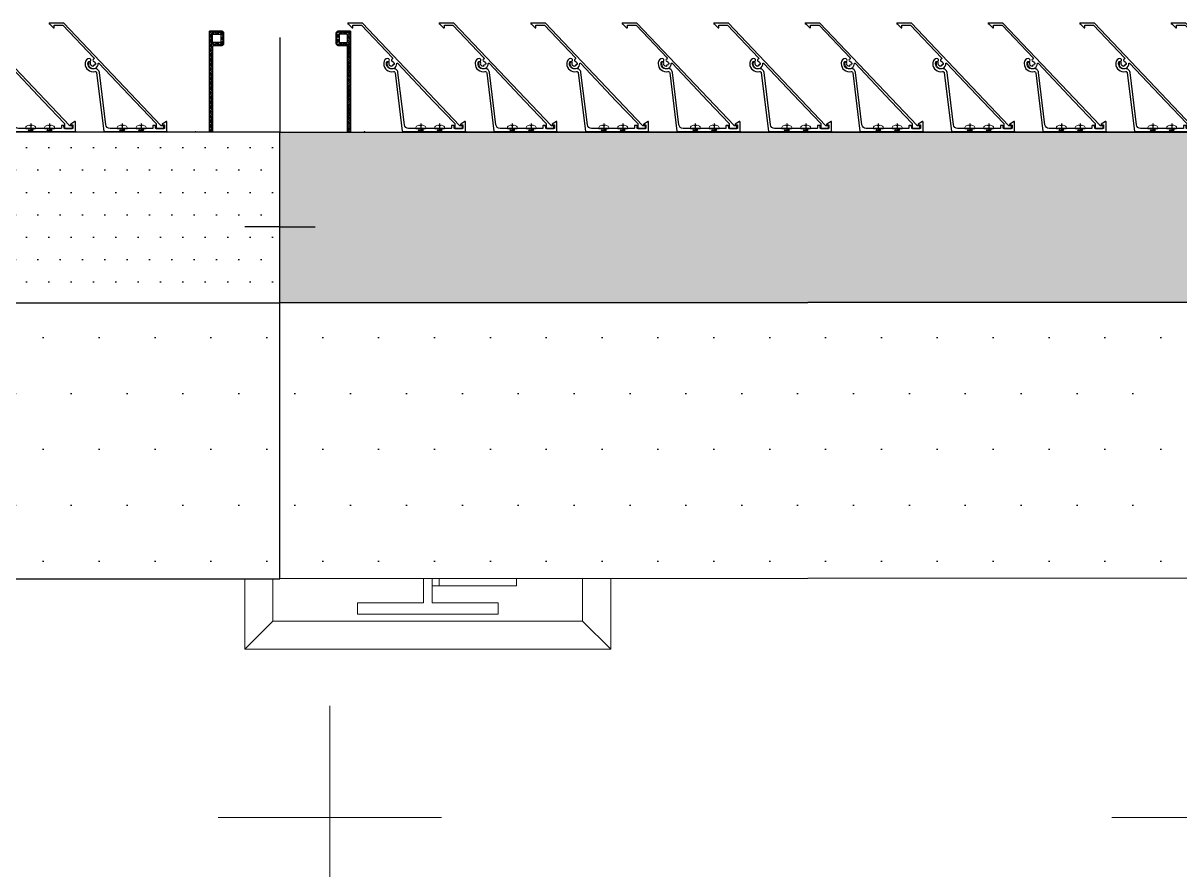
# Model space of a CAD drawing. Header units: millimetres. Extents: x 663313 to 1226001, y 1431724 to 1620898.
# Drawn here: x 764546 to 765367, y 1520169 to 1520771 of the extents above; entities that cross this region are included whole.
import ezdxf

# ---------------------------------------------------------------- set-up
doc = ezdxf.new("R2010")
doc.units = ezdxf.units.MM
doc.set_wipeout_variables(frame=1)
for name, pattern in [('CENTER', [50.8, 31.75, -6.35, 6.35, -6.35]), ('HIDDEN', [0.375, 0.25, -0.125]), ('XKITLINE00', [0]), ('XKITLINE02', [4, 2, -2])]:
    doc.linetypes.add(name, pattern=pattern)
for name, color, linetype, plot in [('000 - STRUCTURE_STEEL_ACCESORIES_DEF_SUB', 7, 'Continuous', False), ('010 - ASPG_EXTR_DEF_SUB', 7, 'Continuous', False), ('010 - ASPG_FASTERN_DEF_SUB', 7, 'Continuous', False), ('010 - ASPG_FRAMING_DEF_SUB', 7, 'Continuous', False)]:
    doc.layers.add(name, color=color, linetype=linetype, plot=plot)
for name, color, linetype in [('000 - STRUCTURE_STEEL_ACCESORIES_MAIN_COLOR_2', 7, 'Continuous'), ('000 - STRUCTURE_STEEL_ACCESORIES_SUB_COLOR_3', 7, 'Continuous'), ('000 - STRUCTURE_STEEL_ACCESORIES_WIPEOUT_', 7, 'Continuous'), ('010 - ASPG_ACCESSORIES_HATCH_', 7, 'Continuous'), ('010 - ASPG_ACCESSORIES_MAIN_COLOR_1', 7, 'Continuous'), ('010 - ASPG_ACCESSORIES_SUB_COLOR_1', 7, 'Continuous'), ('010 - ASPG_ACCESSORIES_SUB_COLOR_2', 7, 'Continuous'), ('010 - ASPG_ACCESSORIES_SYMBOL_', 7, 'Continuous'), ('010 - ASPG_ACCESSORIES_WIPEOUT_', 7, 'Continuous'), ('010 - ASPG_EXTR_MAIN_COLOR_2', 7, 'Continuous'), ('010 - ASPG_FASTERN_MAIN_COLOR_1', 7, 'Continuous'), ('010 - ASPG_FLASHING_HATCH_', 7, 'Continuous'), ('010 - ASPG_FLASHING_MAIN_COLOR_2', 7, 'Continuous'), ('010 - ASPG_FLASHING_MAIN_COLOR_4', 7, 'Continuous'), ('010 - ASPG_FLASHING_WIPEOUT_', 7, 'Continuous'), ('010 - ASPG_FRAMING_CUT_COLOR_4', 7, 'Continuous'), ('010 - ASPG_FRAMING_HATCH_', 7, 'Continuous'), ('010 - ASPG_FRAMING_MAIN_COLOR_2', 7, 'Continuous'), ('010 - ASPG_FRAMING_SUB_COLOR_2', 7, 'Continuous'), ('010 - ASPG_FRAMING_WIPEOUT_', 7, 'Continuous'), ('BOLT & SCREW', 7, 'Continuous'), ('Center Line', 7, 'CENTER'), ('DIM', 7, 'Continuous'), ('TEXT', 7, 'Continuous'), ('tube-stopper', 7, 'Continuous')]:
    doc.layers.add(name, color=color, linetype=linetype)
for name, color, linetype, lineweight in [('12-GRID', 7, 'CENTER', 13), ('9-SCREW', 7, 'Continuous', 9), ('A-FLOR-E', 7, 'Continuous', 9), ('Bolt', 7, 'Continuous', 0), ('Part', 7, 'Continuous', 0), ('SCREW', 7, 'Continuous', 5)]:
    doc.layers.add(name, color=color, linetype=linetype, lineweight=lineweight)
pattern_1 = [(270, (1257419.24324, -520041.6224), (0.65495992507, -1.1344238721), [0.7562825814, -1.5125651628]), (30, (1257419.24324, -520041.6224), (0.65495992936, 1.1344238696), [0.7562825814, -1.5125651628]), (330, (1257419.24324, -520041.6224), (1.30991985442, -2.48e-09), [-1.5125651628, 0.7562825814])]
pattern_2 = [(315, (1257419.4929, -520021.6224), (1.3369313545, 1.3369313545), []), (45, (1257419.4929, -520021.6224), (-1.3369313545, 1.3369313545), [])]
pattern_3 = [(270, (1257419.4425, -520043.9224), (0.65495992507, -1.1344238721), [0.7562825814, -1.5125651628]), (30, (1257419.4425, -520043.9224), (0.65495992936, 1.1344238696), [0.7562825814, -1.5125651628]), (330, (1257419.4425, -520043.9224), (1.30991985442, -2.48e-09), [-1.5125651628, 0.7562825814])]
pattern_4 = [(315, (1257419.1929, -520023.9224), (1.3369313545, 1.3369313545), []), (45, (1257419.1929, -520023.9224), (-1.3369313545, 1.3369313545), [])]
pattern_5 = [(0, (0, 0), (7.9375, 15.875), [0, -15.875])]
pattern_6 = [(0, (0, 0), (19.84375, 39.6875), [0, -39.6875])]
pattern_7 = [(45, (68845973.911, -106253.634), (-4.0411152545, 4.0411152545), []), (45, (68845976.6053, -106253.634), (-4.0411152545, 4.0411152545), [])]

# ---------------------------------------------------------------- blocks, each defined once
blk = doc.blocks.new('44')
at = {"layer": 'Bolt', "color": 7, "linetype": 'XKITLINE00', "lineweight": 0}
for p, q in [((31.58891, 25.08462), (31.58891, 25.0753)), ((31.58891, 25.08462), (31.58891, 25.0753)), ((31.57491, 25.07062), (31.58423, 25.07062)), ((31.57491, 25.07062), (31.58423, 25.07062)), ((31.60291, 25.07062), (31.59358, 25.07062)), ((31.60291, 25.07062), (31.59358, 25.07062)), ((31.58891, 25.05662), (31.58891, 25.06594)), ((31.58891, 25.05662), (31.58891, 25.06594)), ((31.69891, 25.03462), (31.69891, 25.0253)), ((31.68491, 25.02062), (31.69423, 25.02062)), ((31.71291, 25.02062), (31.70358, 25.02062)), ((31.69891, 25.00662), (31.69891, 25.01594)), ((31.69891, 24.97462), (31.69891, 24.9653)), ((31.68491, 24.96062), (31.69423, 24.96062)), ((31.69891, 24.94662), (31.69891, 24.95594)), ((31.71291, 24.96062), (31.70358, 24.96062)), ((31.58891, 24.92462), (31.58891, 24.9153)), ((31.58891, 24.92462), (31.58891, 24.9153)), ((31.57491, 24.91062), (31.58423, 24.91062)), ((31.57491, 24.91062), (31.58423, 24.91062)), ((31.58891, 24.89662), (31.58891, 24.90594)), ((31.58891, 24.89662), (31.58891, 24.90594)), ((31.60291, 24.91062), (31.59358, 24.91062)), ((31.60291, 24.91062), (31.59358, 24.91062))]:
    blk.add_line(p, q, dxfattribs=at)
at = {"layer": 'Bolt', "color": 7, "linetype": 'XKITLINE02', "lineweight": 0}
for p, q in [((31.58891, 25.00154), (31.58891, 24.95862)), ((31.56941, 24.98762), (31.56941, 24.98262)), ((31.58191, 24.98762), (31.58191, 24.99362)), ((31.58191, 24.99362), (31.58191, 24.98762)), ((31.59591, 24.98762), (31.59591, 24.99362)), ((31.59591, 24.99362), (31.59591, 24.98762)), ((31.60841, 24.98762), (31.60841, 24.98262))]:
    blk.add_line(p, q, dxfattribs=at)
at = {"layer": 'Part', "color": 7, "linetype": 'HIDDEN', "lineweight": 0, "ltscale": 5}
for p, q in [((31.64691, 25.26562), (31.64691, 23.61062)), ((31.75591, 25.26562), (31.75591, 23.61062))]:
    blk.add_line(p, q, dxfattribs=at)
at = {"layer": 'Part', "color": 7, "lineweight": 0}
for p, q in [((31.51391, 25.12062), (31.53391, 25.10062)), ((31.51391, 24.86062), (31.53391, 24.88062))]:
    blk.add_line(p, q, dxfattribs=at)
at = {"layer": 'Part', "color": 7, "linetype": 'HIDDEN', "lineweight": 0, "ltscale": 2}
for p, q in [((31.64391, 25.10062), (31.66391, 25.12062)), ((31.64391, 24.88062), (31.66391, 24.86062))]:
    blk.add_line(p, q, dxfattribs=at)
at = {"layer": 'Part', "color": 7, "linetype": 'XKITLINE02', "lineweight": 0}
for p, q in [((31.63891, 25.04062), (31.63891, 24.94062)), ((31.55891, 24.99362), (31.61891, 24.99362)), ((31.55891, 24.98762), (31.61891, 24.98762)), ((31.63891, 24.99362), (31.75891, 24.99362)), ((31.63891, 24.98762), (31.75891, 24.98762)), ((31.66891, 24.99362), (31.66891, 24.98762)), ((31.61891, 24.98262), (31.55891, 24.98262))]:
    blk.add_line(p, q, dxfattribs=at)
at = {"layer": 'Part', "color": 7, "lineweight": 0}
for points in [[(31.63891, 23.61062), (31.76391, 23.61062), (31.76391, 25.26562), (31.63891, 25.26562), (31.63891, 23.61062)], [(31.63891, 24.86062), (31.51391, 24.86062), (31.51391, 25.12062), (31.63891, 25.12062)], [(31.63891, 24.88062), (31.53391, 24.88062), (31.53391, 25.10062), (31.63891, 25.10062)]]:
    blk.add_lwpolyline(points, dxfattribs=at)
at = {"layer": 'Part', "color": 7, "linetype": 'HIDDEN', "lineweight": 0, "ltscale": 2}
for points in [[(31.63891, 25.12062), (31.66391, 25.12062), (31.66391, 24.86062), (31.63891, 24.86062)], [(31.63891, 25.10062), (31.64391, 25.10062), (31.64391, 24.88062), (31.63891, 24.88062)]]:
    blk.add_lwpolyline(points, dxfattribs=at)
at = {"layer": 'Part', "color": 7, "linetype": 'XKITLINE02', "lineweight": 0}
blk.add_lwpolyline([(31.63891, 25.04062), (31.63091, 25.04062), (31.63091, 24.99362), (31.54691, 24.99362), (31.54691, 25.04062), (31.53891, 25.04062), (31.53891, 24.94062), (31.54691, 24.94062), (31.54691, 24.98762), (31.63091, 24.98762), (31.63091, 24.94062), (31.63891, 24.94062)], close=True, dxfattribs=at)
for points in [[(31.63891, 24.94062), (31.75891, 24.94062), (31.75891, 25.04062), (31.63891, 25.04062)], [(31.61891, 24.98762), (31.61891, 24.92762), (31.55891, 24.92762), (31.55891, 24.98762)]]:
    blk.add_lwpolyline(points, dxfattribs=at)
blk = doc.blocks.new('W-1-PP18-ST_ENT4_REV00_20260531-225334_LOPF_PL')
at = {"layer": 'A-FLOR-E'}
h = blk.add_hatch(dxfattribs=at)
h.set_pattern_fill('CROSS', scale=50)
h.set_pattern_definition([(0, (-663607876.36, -1524781034.1), (317.5, 317.5), [158.75, -476.25]), (90, (-663607797, -1524781113.48), (-317.5, 317.5), [158.75, -476.25])])
h.paths.add_polyline_path([(19109.68, -8210), (19109.78, -13360.24), (23991.61, -13360.35), (23967.62, -1699.93), (16485.04, -1700.11), (16485.01, -3485), (17110.04, -3485.01), (17109.82, -8210)])
at = {"layer": 'TEXT'}
h = blk.add_hatch(dxfattribs=at)
h.set_pattern_fill('ANSI34', scale=21.831008, angle=389.61274)
h.set_pattern_definition([(314.9986, (31061.48, -20146.6), (294.079, 294.065), []), (314.9986, (31061.47, -20244.64), (294.079, 294.065), []), (314.9986, (31061.47, -20342.66), (294.079, 294.065), []), (314.9986, (31061.47, -20440.7), (294.079, 294.065), [])])
h.paths.add_polyline_path([(21249.95, -1450.04), (21249.94, -1590.04), (24079.24, -1590.1), (24079.25, -1450.1)], flags=17)
h.paths.add_polyline_path([(18499.62, -1589.97), (18499.62, -1449.97), (16347.69, -1449.92), (16347.69, -1589.92)])
h.paths.add_polyline_path([(18499.62, -1449.97), (18499.62, -1589.97), (21249.94, -1590.04), (21249.95, -1450.04)], flags=17)
h.paths.add_polyline_path([(24220.23, -1449.94), (24080.23, -1449.93), (24079.94, -13260.01), (19109.72, -13259.91), (19109.7, -8210.03), (17109.8, -8209.97), (17110.04, -3485.01), (16485.3, -3485), (16485.04, -1575), (16345.04, -1575), (16345, -3624.99), (16970.03, -3625.01), (16969.92, -8349.97), (18969.84, -8350.03), (18969.72, -13399.9), (24219.94, -13400.01)])
at = {"layer": 'DIM', "color": 7}
blk.add_line((24079.94, -1590.1), (16485.04, -1589.92), dxfattribs=at)
at = {"layer": 'Part', "color": 7, "linetype": 'XKITLINE00', "lineweight": 0}
blk.add_lwpolyline([(16346.85, -1449.99), (24217.62, -1450), (24217.63, -13399.97), (18969.78, -13399.94)], dxfattribs=at)
blk.add_lwpolyline([(17109.72, -8210), (17109.72, -3484.86), (16484.62, -3484.86), (16484.62, -1589.98), (24077.62, -1590), (24077.63, -13259.97), (19109.78, -13259.94), (19109.78, -8210)], close=True, dxfattribs=at)
at = {"color": 7, "xscale": 1000.000000000001, "yscale": 1000.000000000001, "zscale": 1000.000000000001, "rotation": 90}
blk.add_blockref('44', (41885.62, -33213.9), dxfattribs=at)
blk = doc.blocks.new('*U6326')
at = {"layer": '12-GRID', "color": 7, "linetype": 'CENTER'}
for p, q in [((0, -6.2), (0, 2.2)), ((-4.2, -2), (4.2, -2))]:
    blk.add_line(p, q, dxfattribs=at)
at = {"layer": 'BOLT & SCREW', "color": 7}
for p, q in [((-0.55, -1.77), (-1.77, -1.56)), ((-0.55, -2.23), (-1.77, -2.44)), ((-0.46, -1.77), (-0.88, -1.56)), ((-0.46, -2.23), (-0.88, -2.44)), ((-0.23, -1.45), (-0.44, -0.23)), ((-0.23, -1.54), (-0.44, -1.12)), ((-0.23, -2.46), (-0.44, -2.88)), ((-0.23, -2.55), (-0.44, -3.77)), ((0.23, -1.45), (0.44, -0.23)), ((0.23, -1.54), (0.44, -1.12)), ((0.44, -2.88), (0.23, -2.46)), ((0.23, -2.55), (0.44, -3.77)), ((0.46, -1.77), (0.88, -1.56)), ((0.46, -2.23), (0.88, -2.44)), ((0.55, -1.77), (1.77, -1.56)), ((0.55, -2.23), (1.77, -2.44))]:
    blk.add_line(p, q, dxfattribs=at)
for points in [[(-1.77, -1.56), (-0.88, -1.56, 0.414214), (-0.44, -1.12), (-0.44, -0.23), (0.44, -0.23), (0.44, -1.12, 0.414214), (0.88, -1.56), (1.77, -1.56), (1.77, -2.44), (0.88, -2.44, 0.414214), (0.44, -2.88), (0.44, -3.77), (-0.44, -3.77), (-0.44, -2.88, 0.414214), (-0.88, -2.44), (-1.77, -2.44)], [(0.23, -2.46, -0.414214), (0.46, -2.23), (0.55, -2.23), (0.55, -1.77), (0.46, -1.77, -0.414214), (0.23, -1.54), (0.23, -1.45), (-0.23, -1.45), (-0.23, -1.54, -0.414214), (-0.46, -1.77), (-0.55, -1.77), (-0.55, -2.23), (-0.46, -2.23, -0.414214), (-0.23, -2.46), (-0.23, -2.55), (0.23, -2.55)]]:
    blk.add_lwpolyline(points, format="xyb", close=True, dxfattribs=at)
blk.add_circle((0, -2), 3.5, dxfattribs=at)
blk = doc.blocks.new('000_ASPG_TYP_FILES_20260218-010703_FRAME_EXTR_')
at = {"layer": '010 - ASPG_FRAMING_HATCH_'}
h = blk.add_hatch(dxfattribs=at)
h.set_pattern_fill('ANSI32', scale=0.1, angle=180)
edge = h.paths.add_edge_path()
edge.add_line((2, 16), (2, 2))
edge.add_line((2, 2), (39.7, 2))
edge.add_arc((39.7, 1.7), 0.3, 0, 90, ccw=False)
edge.add_line((40, 1.7), (40, 0.3))
edge.add_arc((39.7, 0.3), 0.3, -90, 0, ccw=False)
edge.add_line((39.7, 0), (0.3, 0))
edge.add_arc((0.3, 0.3), 0.3, 180, 270, ccw=False)
edge.add_line((0, 0.3), (0, 17.7))
edge.add_arc((0.3, 17.7), 0.3, 90, 180, ccw=False)
edge.add_line((0.3, 18), (22.56, 18))
edge.add_arc((22.56, 18.5), 0.5, 270, 380.20955)
edge.add_arc((26.17, 19.83), 3.35, 182.06379, 200.20955, ccw=False)
edge.add_arc((23.58, 19.74), 0.76, 2.06379, 182.06379, ccw=False)
edge.add_arc((26.17, 19.83), 1.83, 182.06379, 447.93621)
edge.add_arc((26.26, 22.42), 0.76, 87.93621, 267.93621, ccw=False)
edge.add_arc((26.17, 19.83), 3.35, 69.79045, 87.93621, ccw=False)
edge.add_arc((27.5, 23.44), 0.5, 249.79045, 360)
edge.add_line((28, 23.44), (28, 26.68))
edge.add_line((28, 26.68), (28.5, 27.18))
edge.add_line((28.5, 27.18), (28, 27.68))
edge.add_line((28, 27.68), (28, 38.62))
edge.add_line((28, 38.62), (28.5, 39.12))
edge.add_line((28.5, 39.12), (28, 39.62))
edge.add_line((28, 39.62), (28, 42.86))
edge.add_arc((27.5, 42.86), 0.5, 0, 110.20955)
edge.add_arc((26.17, 46.47), 3.35, 272.06379, 290.20955, ccw=False)
edge.add_arc((26.26, 43.88), 0.76, 92.06379, 272.06379, ccw=False)
edge.add_arc((26.17, 46.47), 1.83, 272.06379, 537.93621)
edge.add_arc((23.58, 46.56), 0.76, 177.93621, 357.93621, ccw=False)
edge.add_arc((26.17, 46.47), 3.35, 159.79045, 177.93621, ccw=False)
edge.add_arc((22.56, 47.8), 0.5, 339.79045, 450)
edge.add_line((22.56, 48.3), (0.3, 48.3))
edge.add_arc((0.3, 48.6), 0.3, 180, 270, ccw=False)
edge.add_line((0, 48.6), (0, 60))
edge.add_arc((0.3, 60), 0.3, 90, 180, ccw=False)
edge.add_line((0.3, 60.3), (5, 60.3))
edge.add_line((5, 60.3), (5, 65))
edge.add_arc((5.3, 65), 0.3, 90, 180, ccw=False)
edge.add_line((5.3, 65.3), (30, 65.3))
edge.add_line((30, 65.3), (30, 63.6))
edge.add_arc((29.7, 63.6), 0.3, -90, 0, ccw=False)
edge.add_line((29.7, 63.3), (7.3, 63.3))
edge.add_arc((7.3, 63), 0.3, 90, 180)
edge.add_line((7, 63), (7, 58.3))
edge.add_line((7, 58.3), (2.3, 58.3))
edge.add_arc((2.3, 58), 0.3, 90, 180)
edge.add_line((2, 58), (2, 50.6))
edge.add_arc((2.3, 50.6), 0.3, 180, 270)
edge.add_line((2.3, 50.3), (29.7, 50.3))
edge.add_arc((29.7, 50), 0.3, 0, 90, ccw=False)
edge.add_line((30, 50), (30, 26.68))
edge.add_line((30, 26.68), (30, 16.3))
edge.add_arc((29.7, 16.3), 0.3, -90, 0, ccw=False)
edge.add_line((29.7, 16), (2, 16))
at = {"layer": '010 - ASPG_FRAMING_CUT_COLOR_4', "color": 7}
blk.add_lwpolyline([(2, 16), (2, 2), (39.7, 2, -0.414214), (40, 1.7), (40, 0.3, -0.414214), (39.7, 0), (0.3, 0, -0.414214), (0, 0.3), (0, 17.7, -0.414214), (0.3, 18), (22.56, 18, 0.52173), (23.03, 18.67, -0.079342), (22.82, 19.71, -1), (24.34, 19.76, 2.296346), (26.24, 21.66, -1), (26.29, 23.18, -0.079342), (27.33, 22.97, 0.52173), (28, 23.44), (28, 26.68), (28.5, 27.18), (28, 27.68), (28, 38.62), (28.5, 39.12), (28, 39.62), (28, 42.86, 0.52173), (27.33, 43.33, -0.079342), (26.29, 43.12, -1), (26.24, 44.64, 2.296346), (24.34, 46.54, -1), (22.82, 46.59, -0.079342), (23.03, 47.63, 0.52173), (22.56, 48.3), (0.3, 48.3, -0.414214), (0, 48.6), (0, 60, -0.414214), (0.3, 60.3), (5, 60.3), (5, 65, -0.414214), (5.3, 65.3), (30, 65.3), (30, 63.6, -0.414214), (29.7, 63.3), (7.3, 63.3, 0.414214), (7, 63), (7, 58.3), (2.3, 58.3, 0.414214), (2, 58), (2, 50.6, 0.414214), (2.3, 50.3), (29.7, 50.3, -0.414214), (30, 50), (30, 26.68), (30, 16.3, -0.414214), (29.7, 16)], format="xyb", close=True, dxfattribs=at)
at = {"color": 7}
for p in [(26.17, 48.47), (26.17, 21.83)]:
    blk.add_blockref('*U6326', p, dxfattribs=at)
blk = doc.blocks.new('*U6174')
at = {"layer": '010 - ASPG_FRAMING_HATCH_', "transparency": 33554585}
h = blk.add_hatch(dxfattribs=at)
h.set_pattern_fill('ANSI32', scale=0.25)
edge = h.paths.add_edge_path()
edge.add_line((2, -50), (2, -75))
edge.add_line((2, -75), (0, -75))
edge.add_line((0, -75), (0, -49))
edge.add_arc((1, -49), 1, 90, 180, ccw=False)
edge.add_line((1, -48), (63, -48))
edge.add_arc((63, -47), 1, 270, 360)
edge.add_line((64, -47), (64, 47))
edge.add_arc((63, 47), 1, 0, 90)
edge.add_line((63, 48), (1, 48))
edge.add_arc((1, 49), 1, 180, 270, ccw=False)
edge.add_line((0, 49), (0, 75))
edge.add_line((0, 75), (2, 75))
edge.add_line((2, 75), (2, 50))
edge.add_line((2, 50), (141, 50))
edge.add_line((141, 50), (141, 41))
edge.add_arc((140, 41), 1, 270, 360, ccw=False)
edge.add_line((140, 40), (132, 40))
edge.add_arc((132, 41), 1, 180, 270, ccw=False)
edge.add_line((131, 41), (131, 47))
edge.add_arc((130, 47), 1, 0, 90)
edge.add_line((130, 48), (67, 48))
edge.add_arc((67, 47), 1, 90, 180)
edge.add_line((66, 47), (66, -47))
edge.add_arc((67, -47), 1, 180, 270)
edge.add_line((67, -48), (130, -48))
edge.add_arc((130, -47), 1, 270, 360)
edge.add_line((131, -47), (131, -41))
edge.add_arc((132, -41), 1, 90, 180, ccw=False)
edge.add_line((132, -40), (140, -40))
edge.add_arc((140, -41), 1, 0, 90, ccw=False)
edge.add_line((141, -41), (141, -50))
edge.add_line((141, -50), (2, -50))
h.paths.add_polyline_path([(139, 48), (139, 42), (133, 42), (133, 48)], flags=16)
h.paths.add_polyline_path([(139, -48), (139, -42), (133, -42), (133, -48)], flags=16)
at = {"layer": '010 - ASPG_FRAMING_HATCH_'}
h = blk.add_hatch(dxfattribs=at)
h.set_pattern_fill('ANSI37', scale=0.595498, angle=-90)
h.set_pattern_definition(pattern_4)
edge = h.paths.add_edge_path()
edge.add_ellipse((11.53, 55), major_axis=(0, -5), ratio=0.644482, start_angle=180, end_angle=360, ccw=False)
edge.add_line((11.53, 60), (2, 60))
edge.add_arc((-7.9, 55), 11.09, -26.79627, 26.79627, ccw=False)
edge.add_line((2, 50), (11.53, 50))
h = blk.add_hatch(dxfattribs=at)
h.set_pattern_fill('HONEY', scale=0.238199, angle=-90)
h.set_pattern_definition(pattern_3)
edge = h.paths.add_edge_path()
edge.add_ellipse((11.78, 55), major_axis=(0, -5), ratio=0.644482, start_angle=0, end_angle=360, ccw=False)
h = blk.add_hatch(dxfattribs=at)
h.set_pattern_fill('HONEY', scale=0.238199, angle=-90)
h.set_pattern_definition(pattern_1)
edge = h.paths.add_edge_path()
edge.add_ellipse((57.52, 55), major_axis=(0, -5), ratio=0.644482, start_angle=0, end_angle=360)
h = blk.add_hatch(dxfattribs=at)
h.set_pattern_fill('ANSI37', scale=0.595498, angle=-90)
h.set_pattern_definition(pattern_2)
edge = h.paths.add_edge_path()
edge.add_ellipse((57.77, 55), major_axis=(0, -5), ratio=0.644482, start_angle=0, end_angle=180)
edge.add_line((57.77, 60), (62, 60))
edge.add_arc((62, 60.3), 0.3, -90, 0)
edge.add_line((62.3, 60.3), (62.3, 61))
edge.add_line((62.3, 61), (61.8, 61.5))
edge.add_line((61.8, 61.5), (62.3, 62))
edge.add_line((62.3, 62), (61.8, 62.5))
edge.add_line((61.8, 62.5), (62.3, 63))
edge.add_line((62.3, 63), (61.8, 63.5))
edge.add_line((61.8, 63.5), (62.3, 64))
edge.add_line((62.3, 64), (62.3, 65))
edge.add_line((62.3, 65), (63.3, 65))
edge.add_line((63.3, 65), (63.8, 65.5))
edge.add_line((63.8, 65.5), (64.3, 65))
edge.add_line((64.3, 65), (64.8, 65.5))
edge.add_line((64.8, 65.5), (65.3, 65))
edge.add_line((65.3, 65), (65.8, 65.5))
edge.add_line((65.8, 65.5), (66.3, 65))
edge.add_line((66.3, 65), (67, 65))
edge.add_arc((67, 65.3), 0.3, -90, 0)
edge.add_line((67.3, 65.3), (67.3, 60))
edge.add_arc((77.2, 55), 11.09, 153.20373, 206.79627)
edge.add_line((67.3, 50), (57.77, 50))
h = blk.add_hatch(dxfattribs=at)
h.set_pattern_fill('ANSI37', scale=0.595498, angle=-90)
h.set_pattern_definition(pattern_4)
edge = h.paths.add_edge_path()
edge.add_ellipse((11.53, -55), major_axis=(0, 5), ratio=0.644482, start_angle=0, end_angle=180)
edge.add_line((11.53, -60), (2, -60))
edge.add_arc((-7.9, -55), 11.09, 333.20373, 386.79627)
edge.add_line((2, -50), (11.53, -50))
h = blk.add_hatch(dxfattribs=at)
h.set_pattern_fill('HONEY', scale=0.238199, angle=-90)
h.set_pattern_definition(pattern_3)
edge = h.paths.add_edge_path()
edge.add_ellipse((11.78, -55), major_axis=(0, 5), ratio=0.644482, start_angle=0, end_angle=360)
h = blk.add_hatch(dxfattribs=at)
h.set_pattern_fill('HONEY', scale=0.238199, angle=-90)
h.set_pattern_definition(pattern_1)
edge = h.paths.add_edge_path()
edge.add_ellipse((57.52, -55), major_axis=(0, 5), ratio=0.644482, start_angle=0, end_angle=360, ccw=False)
h = blk.add_hatch(dxfattribs=at)
h.set_pattern_fill('ANSI37', scale=0.595498, angle=-90)
h.set_pattern_definition(pattern_2)
edge = h.paths.add_edge_path()
edge.add_ellipse((57.77, -55), major_axis=(0, 5), ratio=0.644482, start_angle=180, end_angle=360, ccw=False)
edge.add_line((57.77, -60), (62, -60))
edge.add_arc((62, -60.3), 0.3, 360, 450, ccw=False)
edge.add_line((62.3, -60.3), (62.3, -61))
edge.add_line((62.3, -61), (61.8, -61.5))
edge.add_line((61.8, -61.5), (62.3, -62))
edge.add_line((62.3, -62), (61.8, -62.5))
edge.add_line((61.8, -62.5), (62.3, -63))
edge.add_line((62.3, -63), (61.8, -63.5))
edge.add_line((61.8, -63.5), (62.3, -64))
edge.add_line((62.3, -64), (62.3, -65))
edge.add_line((62.3, -65), (63.3, -65))
edge.add_line((63.3, -65), (63.8, -65.5))
edge.add_line((63.8, -65.5), (64.3, -65))
edge.add_line((64.3, -65), (64.8, -65.5))
edge.add_line((64.8, -65.5), (65.3, -65))
edge.add_line((65.3, -65), (65.8, -65.5))
edge.add_line((65.8, -65.5), (66.3, -65))
edge.add_line((66.3, -65), (67, -65))
edge.add_arc((67, -65.3), 0.3, 360, 450, ccw=False)
edge.add_line((67.3, -65.3), (67.3, -60))
edge.add_arc((77.2, -55), 11.09, 153.20373, 206.79627, ccw=False)
edge.add_line((67.3, -50), (57.77, -50))
at = {"layer": '010 - ASPG_FASTERN_DEF_SUB', "color": 7}
blk.add_point((0, 0), dxfattribs=at)
at = {"layer": '010 - ASPG_FRAMING_CUT_COLOR_4', "color": 7}
blk.add_lwpolyline([(2, -50), (2, -75), (0, -75), (0, -49, -0.414214), (1, -48), (63, -48, 0.414214), (64, -47), (64, 47, 0.414214), (63, 48), (1, 48, -0.414214), (0, 49), (0, 75), (2, 75), (2, 50), (141, 50), (141, 41, -0.414214), (140, 40), (132, 40, -0.414214), (131, 41), (131, 47, 0.414214), (130, 48), (67, 48, 0.414214), (66, 47), (66, -47, 0.414214), (67, -48), (130, -48, 0.414214), (131, -47), (131, -41, -0.414214), (132, -40), (140, -40, -0.414214), (141, -41), (141, -50)], format="xyb", close=True, dxfattribs=at)
for points in [[(139, 48), (139, 42), (133, 42), (133, 48)], [(139, -48), (139, -42), (133, -42), (133, -48)]]:
    blk.add_lwpolyline(points, close=True, dxfattribs=at)
at = {"layer": '010 - ASPG_FRAMING_DEF_SUB', "color": 7, "transparency": 33554508}
blk.add_line((136.5, 0), (-4.5, 0), dxfattribs=at)
at = {"layer": '010 - ASPG_FRAMING_DEF_SUB', "color": 7, "transparency": 33554457}
for points in [[(2, 50), (15, 50), (15, 60), (2, 60)], [(54.3, 50), (67.3, 50), (67.3, 65.5), (54.3, 65.5)], [(2, -50), (15, -50), (15, -60), (2, -60)], [(54.3, -50), (67.3, -50), (67.3, -65.5), (54.3, -65.5)]]:
    blk.add_lwpolyline(points, close=True, dxfattribs=at)
at = {"layer": '010 - ASPG_FRAMING_SUB_COLOR_2', "color": 7}
for points in [[(11.78, 50), (2, 50, 0.238199), (2, 60), (11.78, 60)], [(57.52, 50), (67.3, 50, -0.238199), (67.3, 60), (67.3, 65.3, -0.414214), (67, 65), (66.3, 65), (65.8, 65.5), (65.3, 65), (64.8, 65.5), (64.3, 65), (63.8, 65.5), (63.3, 65), (62.3, 65), (62.3, 64), (61.8, 63.5), (62.3, 63), (61.8, 62.5), (62.3, 62), (61.8, 61.5), (62.3, 61), (62.3, 60.3, -0.414214), (62, 60), (57.52, 60)], [(11.78, -50), (2, -50, -0.238199), (2, -60), (11.78, -60)], [(57.52, -50), (67.3, -50, 0.238199), (67.3, -60), (67.3, -65.3, 0.414214), (67, -65), (66.3, -65), (65.8, -65.5), (65.3, -65), (64.8, -65.5), (64.3, -65), (63.8, -65.5), (63.3, -65), (62.3, -65), (62.3, -64), (61.8, -63.5), (62.3, -63), (61.8, -62.5), (62.3, -62), (61.8, -61.5), (62.3, -61), (62.3, -60.3, 0.414214), (62, -60), (57.52, -60)]]:
    blk.add_lwpolyline(points, format="xyb", dxfattribs=at)
at = {"layer": '010 - ASPG_FRAMING_SUB_COLOR_2', "color": 7, "extrusion": (0, 0, -1)}
for centre, major_axis in [((11.78, 55), (0, -5)), ((57.52, -55), (0, 5))]:
    blk.add_ellipse(centre, major_axis=major_axis, ratio=0.644482, dxfattribs=at)
at = {"layer": '010 - ASPG_FRAMING_SUB_COLOR_2', "color": 7}
for centre, major_axis in [((57.52, 55), (0, -5)), ((11.78, -55), (0, 5))]:
    blk.add_ellipse(centre, major_axis=major_axis, ratio=0.644482, dxfattribs=at)
blk = doc.blocks.new('PZG35-9D5')
at = {"layer": 'Center Line', "color": 7}
blk.add_line((0, 3.73), (0, -10.53), dxfattribs=at)
at = {"layer": 'SCREW', "color": 7}
for p, q in [((-1.4, 0), (-1.4, -1.09)), ((1.4, 0), (1.4, -0.59)), ((-1.85, -1.4), (1.85, -0.9)), ((-1.85, -1.4), (-1.4, -1.09)), ((-1.85, -1.4), (-1.4, -1.71)), ((-1.85, -2.7), (1.85, -2.2)), ((-1.85, -2.7), (-1.4, -2.39)), ((-1.85, -2.7), (-1.4, -3.01)), ((-1.85, -4), (-1.4, -3.69)), ((-1.85, -4), (-0.99, -3.88)), ((-1.85, -4), (-1.4, -4.31)), ((-1.4, -1.09), (1.4, -0.59)), ((-1.4, -1.71), (1.4, -1.21)), ((-1.4, -1.71), (-1.4, -2.39)), ((-1.4, -2.39), (1.4, -1.89)), ((-1.4, -3.01), (1.4, -2.51)), ((-1.4, -3.01), (-1.4, -3.69)), ((-1.4, -3.69), (-0.84, -3.59)), ((-1.4, -4.31), (-1.18, -4.27)), ((-1.4, -4.31), (-1.4, -8.1)), ((0, -9.5), (-1.4, -8.1)), ((0, -9.5), (1.4, -8.1)), ((0.56, -3.34), (1.4, -3.19)), ((0.71, -3.65), (1.85, -3.5)), ((0.71, -3.93), (1.4, -3.81)), ((0.71, -4.61), (1.4, -4.49)), ((0.71, -4.95), (1.85, -4.8)), ((0.71, -5.23), (1.4, -5.11)), ((1.85, -0.9), (1.4, -0.59)), ((1.85, -0.9), (1.4, -1.21)), ((1.4, -1.21), (1.4, -1.89)), ((1.85, -2.2), (1.4, -1.89)), ((1.85, -2.2), (1.4, -2.51)), ((1.4, -2.51), (1.4, -3.19)), ((1.85, -3.5), (1.4, -3.19)), ((1.85, -3.5), (1.4, -3.81)), ((1.4, -3.81), (1.4, -4.49)), ((1.85, -4.8), (1.4, -4.49)), ((1.85, -4.8), (1.4, -5.11)), ((1.4, -5.11), (1.4, -8.1))]:
    blk.add_line(p, q, dxfattribs=at)
blk.add_lwpolyline([(0, -9.5), (0.71, -5.23), (0.71, -3.6, 0.417657), (0.41, -3.3, 0.108102), (-0.84, -3.59), (-1.4, -4.7)], format="xyb", dxfattribs=at)
blk = doc.blocks.new('*U6169')
at = {"layer": 'SCREW', "color": 7}
blk.add_lwpolyline([(3.03, 1.78, 0.09906), (0.8, 2.55), (0.8, 2.27), (-0.8, 2.27), (-0.8, 2.55, 0.09906), (-3.03, 1.78, 0.266588), (-3.5, 0.96), (-3.5, 0.2, 0.414214), (-3.3, 0), (3.3, 0, 0.414214), (3.5, 0.2), (3.5, 0.96, 0.266588)], format="xyb", close=True, dxfattribs=at)
blk.add_blockref('PZG35-9D5', (0, 0), dxfattribs=at)
blk = doc.blocks.new('*U6175')
at = {"color": 7}
blk.add_point((0, 0), dxfattribs=at)
at = {"layer": '010 - ASPG_ACCESSORIES_MAIN_COLOR_1', "color": 7}
blk.add_lwpolyline([(-39.7, -0.6, 0.414214), (-40, -0.9), (-40, -7.37, 0.57735), (-39.65, -7.57), (-36.64, -5.83, 0.767327), (-36.79, -5.3), (-37.9, -5.3, -0.414214), (-38.2, -5), (-38.2, -2.8, -0.414214), (-38, -2.6), (-32.18, -2.6, -0.388879), (-31.98, -2.78), (-31.85, -4.34, 0.388879), (-31.35, -4.8), (-30.3, -4.8, 0.414214), (-30, -4.5), (-30, -2.9, -0.414214), (-29.7, -2.6), (0.41, -2.6, -0.378969), (3.39, -5.24), (7.95, -42.52, 0.446593), (11.62, -45.08, -0.489802), (16.08, -48.68), (16.06, -49.36, -0.18248), (15.8, -50.02, -0.267949), (15.33, -50.17, 1.122115), (15.1, -52.34, 0.405004), (18.06, -49.4), (18.08, -48.72, 0.489805), (11.16, -43.13, -0.446597), (9.94, -42.28), (4.87, -0.85, 0.364176), (4.57, -0.6)], format="xyb", close=True, dxfattribs=at)
at = {"layer": '010 - ASPG_EXTR_DEF_SUB', "color": 7}
for p in [(-40, -0.5), (43.44, -76.9), (43.44, -77.5)]:
    blk.add_point(p, dxfattribs=at)
at = {"layer": '010 - ASPG_EXTR_MAIN_COLOR_2', "color": 7}
blk.add_lwpolyline([(11.37, -48.15), (11.47, -47.44), (12.18, -47.56), (12.29, -46.79, -0.535538), (14.19, -49.17, 0.991572), (15.66, -49.58, 1.157025), (8.79, -48.77, -0.688558), (8.27, -48.99), (-17.14, -22.17), (-32.34, -6.13), (-32.34, -2.9, 0.414312), (-32.64, -2.6), (-37.54, -2.6, 0.414116), (-37.84, -2.9), (-37.84, -4.3, 0.414214), (-37.54, -4.6), (-35.99, -4.6, -0.205895), (-35.77, -4.69), (33.23, -77.5), (43.14, -77.5, 0.668179), (43.36, -76.99), (40.52, -74.15, 0.668179), (40.01, -74.36), (40.01, -76), (33.87, -76), (11.86, -52.78, -0.558354), (12.08, -51.95, 0.766275), (12.04, -50.39, -0.438583), (10.71, -48.05)], format="xyb", close=True, dxfattribs=at)
at = {"layer": 'SCREW', "color": 7, "rotation": 180}
for p in [(-21.65, -2.5), (-8.24, -2.5)]:
    blk.add_blockref('*U6169', p, dxfattribs=at)
blk = doc.blocks.new('*U4686')
at = {"color": 7}
blk.add_wipeout([(562.3, 4), (60, 4), (60, 69.3), (562.3, 69.3)], dxfattribs=at).dxf.layer = '010 - ASPG_FRAMING_WIPEOUT_'
blk.add_point((60, 69.5), dxfattribs=at)
at = {"layer": '010 - ASPG_FRAMING_MAIN_COLOR_2', "color": 7}
blk.add_lwpolyline([(532.3, 69.3), (90, 69.3), (90, 6), (532.3, 6)], close=True, dxfattribs=at)
at = {"layer": '010 - ASPG_FRAMING_SUB_COLOR_2', "color": 7}
for points in [[(562.3, 4), (60, 4), (60, 69.3), (562.3, 69.3)], [(60, 2), (60, 4), (562.3, 4), (562.3, 2)]]:
    blk.add_lwpolyline(points, close=True, dxfattribs=at)
at = {"color": 7, "transparency": 33554559, "xscale": -1, "rotation": 270}
blk.add_blockref('*U6174', (0, 0), dxfattribs=at)
at = {"color": 7, "xscale": -1, "rotation": 180}
for p in [(120.3, 69.3), (185.3, 69.3), (250.3, 69.3), (315.3, 69.3), (380.3, 69.3), (445.3, 69.3), (510.3, 69.3)]:
    blk.add_blockref('*U6175', p, dxfattribs=at)
at = {"color": 7}
blk.add_blockref('000_ASPG_TYP_FILES_20260218-010703_FRAME_EXTR_', (60, 4), dxfattribs=at)
at = {"color": 7, "xscale": -1}
blk.add_blockref('000_ASPG_TYP_FILES_20260218-010703_FRAME_EXTR_', (562.3, 4), dxfattribs=at)
blk = doc.blocks.new('*U4788')
at = {"color": 7}
blk.add_wipeout([(1440, 4), (60, 4), (60, 69.3), (1440, 69.3)], dxfattribs=at).dxf.layer = '010 - ASPG_FRAMING_WIPEOUT_'
blk.add_point((60, 69.5), dxfattribs=at)
at = {"layer": '010 - ASPG_FRAMING_MAIN_COLOR_2', "color": 7}
blk.add_lwpolyline([(1410, 69.3), (90, 69.3), (90, 6), (1410, 6)], close=True, dxfattribs=at)
at = {"layer": '010 - ASPG_FRAMING_SUB_COLOR_2', "color": 7}
for points in [[(1440, 4), (60, 4), (60, 69.3), (1440, 69.3)], [(60, 2), (60, 4), (1440, 4), (1440, 2)]]:
    blk.add_lwpolyline(points, close=True, dxfattribs=at)
at = {"color": 7, "transparency": 33554559, "xscale": -1, "rotation": 270}
blk.add_blockref('*U6174', (0, 0), dxfattribs=at)
at = {"color": 7, "rotation": 180}
for p in [(91.77, 69.3), (156.77, 69.3), (221.77, 69.3), (286.77, 69.3), (351.77, 69.3), (416.77, 69.3), (481.77, 69.3), (546.77, 69.3), (611.77, 69.3), (676.77, 69.3)]:
    blk.add_blockref('*U6175', p, dxfattribs=at)
at = {"color": 7}
blk.add_blockref('000_ASPG_TYP_FILES_20260218-010703_FRAME_EXTR_', (60, 4), dxfattribs=at)
blk = doc.blocks.new('W-1-PP18-ST_ENT4_REV00_20260604-235409_LOPF_ASPG_')
at = {"color": 7, "xscale": -1.000000000000001}
blk.add_blockref('*U4686', (16790, -1402), dxfattribs=at)
at = {"color": 7}
blk.add_blockref('*U4788', (16790, -1402), dxfattribs=at)
blk = doc.blocks.new('*U5629')
at = {"color": 7}
blk.add_wipeout([(0, -52), (443, -52), (247, -248), (0, -248)], dxfattribs=at).dxf.layer = '010 - ASPG_FLASHING_WIPEOUT_'
at = {"layer": '010 - ASPG_FLASHING_HATCH_'}
h = blk.add_hatch(dxfattribs=at)
h.set_pattern_fill('DOTS', scale=0.5)
h.set_pattern_definition(pattern_6)
h.paths.add_polyline_path([(0, -52), (443, -52), (247, -248), (0, -248)])
at = {"layer": '010 - ASPG_FLASHING_MAIN_COLOR_2', "color": 7}
blk.add_lwpolyline([(0, -52), (443, -52), (247, -248), (0, -248)], close=True, dxfattribs=at)
at = {"color": 7}
blk.add_wipeout([(0, 69.3), (564.3, 69.3), (443, -52), (0, -52)], dxfattribs=at).dxf.layer = '010 - ASPG_FLASHING_WIPEOUT_'
at = {"layer": '010 - ASPG_FLASHING_HATCH_'}
h = blk.add_hatch(dxfattribs=at)
h.set_pattern_fill('DOTS', scale=0.2)
h.set_pattern_definition(pattern_5)
h.paths.add_polyline_path([(0, 69.3), (564.3, 69.3), (443, -52), (0, -52)])
at = {"layer": '010 - ASPG_FLASHING_MAIN_COLOR_4', "color": 7}
blk.add_lwpolyline([(0, 69.3), (564.3, 69.3), (443, -52), (0, -52)], close=True, dxfattribs=at)
at = {"layer": 'Defpoints', "color": 7}
blk.add_line((0, 2), (25, 2), dxfattribs=at)
blk.add_line((0, 2), (25, 2), dxfattribs=at)
blk = doc.blocks.new('*U5627')
at = {"color": 7}
blk.add_wipeout([(0, -52), (3000, -50), (3000, -246), (0, -248)], dxfattribs=at).dxf.layer = '010 - ASPG_FLASHING_WIPEOUT_'
at = {"layer": '010 - ASPG_FLASHING_HATCH_'}
h = blk.add_hatch(dxfattribs=at)
h.set_pattern_fill('DOTS', scale=0.5)
h.set_pattern_definition(pattern_6)
h.paths.add_polyline_path([(0, -52), (3000, -50), (3000, -246), (0, -248)])
at = {"layer": '010 - ASPG_FLASHING_MAIN_COLOR_2', "color": 7}
blk.add_lwpolyline([(0, -52), (3000, -50), (3000, -246), (0, -248)], close=True, dxfattribs=at)
at = {"color": 7}
blk.add_wipeout([(0, 69.3), (3000, 69.3), (3000, -50), (0, -52)], dxfattribs=at).dxf.layer = '010 - ASPG_FLASHING_WIPEOUT_'
at = {"layer": '010 - ASPG_FLASHING_HATCH_'}
h = blk.add_hatch(dxfattribs=at)
h.set_pattern_fill('DOTS', scale=0.2)
h.set_pattern_definition(pattern_5)
h.paths.add_polyline_path([(0, 69.3), (3000, 69.3), (3000, -50), (0, -52)])
at = {"layer": '010 - ASPG_FLASHING_MAIN_COLOR_4', "color": 7}
blk.add_lwpolyline([(0, 69.3), (3000, 69.3), (3000, -50), (0, -52)], close=True, dxfattribs=at)
at = {"layer": 'Defpoints', "color": 7}
blk.add_line((0, 2), (25, 2), dxfattribs=at)
blk.add_line((0, 2), (25, 2), dxfattribs=at)
blk = doc.blocks.new('W-1-PP18-ST_ENT4_REV00_20260617-033902_ASPG_FLASHING')
at = {"color": 7, "xscale": -1}
blk.add_blockref('*U5629', (16790, -1402), dxfattribs=at)
at = {"color": 7}
blk.add_blockref('*U5627', (16790, -1402), dxfattribs=at)
blk = doc.blocks.new('*U4563')
at = {"layer": '010 - ASPG_ACCESSORIES_SUB_COLOR_2', "color": 7}
for p, q in [((-2.08, -1.55), (-2.08, 0)), ((2.08, -1.05), (2.08, 0)), ((-2.73, -1.9), (2.73, -1.4)), ((-2.73, -1.9), (-2.08, -1.55)), ((-2.73, -1.9), (-2.08, -2.25)), ((-2.73, -3.7), (2.73, -3.2)), ((-2.73, -3.7), (-2.08, -3.35)), ((-2.73, -3.7), (-2.08, -4.05)), ((-2.73, -5.5), (2.73, -5)), ((-2.73, -5.5), (2.73, -5)), ((-2.73, -5.5), (-2.08, -5.15)), ((-2.73, -5.5), (-2.08, -5.15)), ((-2.73, -5.5), (-2.08, -5.85)), ((-2.73, -5.5), (-2.08, -5.85)), ((-2.73, -7.3), (2.73, -6.8)), ((-2.73, -7.3), (-2.08, -6.95)), ((-2.73, -7.3), (-2.08, -7.65)), ((-2.08, -1.55), (2.08, -1.05)), ((-2.08, -2.25), (2.08, -1.75)), ((-2.08, -3.35), (-2.08, -2.25)), ((-2.08, -3.35), (2.08, -2.85)), ((-2.08, -4.05), (2.08, -3.55)), ((-2.08, -5.15), (-2.08, -4.05)), ((-2.08, -5.15), (2.08, -4.65)), ((-2.08, -5.15), (2.08, -4.65)), ((-2.08, -5.85), (2.08, -5.35)), ((-2.08, -5.85), (2.08, -5.35)), ((-2.08, -6.95), (-2.08, -5.85)), ((-2.08, -6.95), (-2.08, -5.85)), ((-2.08, -6.95), (2.08, -6.45)), ((-2.08, -7.65), (2.08, -7.15)), ((-2.08, -8.75), (-2.08, -7.65)), ((2.73, -1.4), (2.08, -1.05)), ((2.73, -1.4), (2.08, -1.75)), ((2.08, -2.85), (2.08, -1.75)), ((2.73, -3.2), (2.08, -2.85)), ((2.73, -3.2), (2.08, -3.55)), ((2.08, -4.65), (2.08, -3.55)), ((2.73, -5), (2.08, -4.65)), ((2.73, -5), (2.08, -4.65)), ((2.73, -5), (2.08, -5.35)), ((2.73, -5), (2.08, -5.35)), ((2.08, -6.45), (2.08, -5.35)), ((2.08, -6.45), (2.08, -5.35)), ((2.73, -6.8), (2.08, -6.45)), ((2.73, -6.8), (2.08, -7.15)), ((2.08, -8.25), (2.08, -7.15)), ((-2.73, -9.1), (-2.08, -8.75)), ((-2.73, -9.1), (-1.57, -8.98)), ((-2.73, -9.1), (-2.08, -9.45)), ((-2.73, -10.9), (-2.08, -10.55)), ((-2.73, -10.9), (-1.84, -10.81)), ((-2.73, -10.9), (-2.08, -11.25)), ((-2.08, -8.75), (-1.06, -8.61)), ((-2.08, -9.45), (-1.63, -9.39)), ((-2.08, -10.55), (-2.08, -9.45)), ((-2.08, -10.55), (-1.8, -10.51)), ((-2.08, -11.25), (-1.91, -11.23)), ((-2.08, -12.4), (-2.08, -11.25)), ((-2.08, -12.4), (-2.08, -15.6)), ((0, -17.2), (-2.08, -15.6)), ((0, -17.2), (2.08, -15.6)), ((0.43, -8.44), (2.08, -8.25)), ((0.71, -8.78), (2.73, -8.6)), ((0.71, -9.1), (2.08, -8.95)), ((0.71, -10.21), (2.08, -10.05)), ((0.71, -10.58), (2.73, -10.4)), ((0.71, -10.9), (2.08, -10.75)), ((2.73, -8.6), (2.08, -8.25)), ((2.73, -8.6), (2.08, -8.95)), ((2.08, -10.05), (2.08, -8.95)), ((2.73, -10.4), (2.08, -10.05)), ((2.73, -10.4), (2.08, -10.75)), ((2.08, -10.75), (2.08, -15.6))]:
    blk.add_line(p, q, dxfattribs=at)
blk.add_lwpolyline([(0, -17.2), (0.71, -11.46), (0.71, -8.74, 0.417657), (0.41, -8.44, 0.070993), (-1.53, -8.73), (-2.08, -12.4)], format="xyb", dxfattribs=at)
at = {"layer": '010 - ASPG_ACCESSORIES_SYMBOL_', "color": 7, "linetype": 'CENTER'}
blk.add_line((0, 6.14), (0, -18.2), dxfattribs=at)
at = {"layer": '010 - ASPG_FASTERN_MAIN_COLOR_1', "color": 7}
for p, q in [((-5.5, 0.55), (-5.5, 0)), ((5.5, 0), (-5.5, 0)), ((-5.2, 0.85), (-4.17, 1.2)), ((5.2, 0.85), (-5.2, 0.85)), ((-4.17, 5.05), (-4.17, 1.2)), ((4.17, 1.2), (-4.17, 1.2)), ((3.13, 5.45), (-3.13, 5.45)), ((-2.58, 0.85), (-2.08, 1.2)), ((-2.08, 5.05), (-2.08, 1.2)), ((2.08, 5.05), (2.08, 1.2)), ((2.45, 0.85), (2.08, 1.2)), ((4.17, 5.05), (4.17, 1.2)), ((5.2, 0.85), (4.17, 1.2)), ((5.5, 0.55), (5.5, 0))]:
    blk.add_line(p, q, dxfattribs=at)
for centre, radius, start, end in [((-5.2, 0.55), 0.3, 90, 180), ((-3.13, 3.89), 1.56, 48.01708, 131.98292), ((0, -0.18), 5.63, 68.27991, 111.72009), ((3.13, 3.89), 1.56, 48.01708, 131.98292), ((5.2, 0.55), 0.3, 0, 90)]:
    blk.add_arc(centre, radius, start, end, dxfattribs=at)
blk = doc.blocks.new('G$C7D677D58')
at = {"layer": 'tube-stopper'}
h = blk.add_hatch(dxfattribs=at)
h.set_pattern_fill('ANSI35', scale=0.02, angle=280.67684, style=0)
h.set_pattern_definition([(145.676841, (67.453535, -13.0942606), (0.00281929957, 0.00412935224), []), (145.676841, (67.4500606, -13.0949156), (0.00281929957, 0.00412935224), [0.00625, -0.00125, 0, -0.00125])])
h.paths.add_polyline_path([(0.02989, 0.01545), (0.02447, 0.01545), (0.02447, 0.00055), (0.02989, 0.00055)])
at = {"layer": '000 - STRUCTURE_STEEL_ACCESORIES_DEF_SUB', "color": 7, "ltscale": 0.1}
blk.add_line((0.03829, 0.008), (0, 0.008, 0), dxfattribs=at)
at = {"layer": '000 - STRUCTURE_STEEL_ACCESORIES_SUB_COLOR_3', "color": 7}
for p, q in [((0.0024, 0.012, 0), (0.0016, 0.0112, 0)), ((0.0016, 0.0048, 0), (0.0016, 0.0112, 0)), ((0.00687, 0.0112, 0), (0.0016, 0.0112, 0)), ((0.00687, 0.012, 0), (0.0024, 0.012, 0)), ((0.00687, 0.0028, 0), (0.00687, 0.0132, 0)), ((0.01247, 0.01493, 0), (0.00767, 0.01493, 0)), ((0.01247, 0.01146, 0), (0.00767, 0.01146, 0)), ((0.01327, 0, 0), (0.01327, 0.016, 0)), ((0.01327, 0.016, 0), (0.01447, 0.016, 0)), ((0.01327, 0.0028, 0), (0.01327, 0.0132, 0)), ((0.01447, 0.016, 0), (0.01447, 0, 0)), ((0.02989, 0), (0.02989, 0.016)), ((0.02989, 0.016), (0.03109, 0.016)), ((0.03109, 0.016), (0.03109, 0)), ((0.03109, 0.00107), (0.03109, 0.01493)), ((0.03589, 0.01493), (0.03109, 0.01493)), ((0.03589, 0.01146), (0.03109, 0.01146)), ((0.03669, 0.0028), (0.03669, 0.0132)), ((0.00687, 0.0048, 0), (0.0016, 0.0048, 0)), ((0.0024, 0.004, 0), (0.0016, 0.0048, 0)), ((0.00687, 0.004, 0), (0.0024, 0.004, 0)), ((0.01247, 0.00454, 0), (0.00767, 0.00454, 0)), ((0.01247, 0.00107, 0), (0.00767, 0.00107, 0)), ((0.01447, 0, 0), (0.01327, 0, 0)), ((0.03109, 0), (0.02989, 0)), ((0.03589, 0.00454), (0.03109, 0.00454)), ((0.03589, 0.00107), (0.03109, 0.00107))]:
    blk.add_line(p, q, dxfattribs=at)
at = {"layer": '000 - STRUCTURE_STEEL_ACCESORIES_SUB_COLOR_3', "color": 7, "linetype": 'HIDDEN'}
for p, q in [((0.02989, 0.012), (0.01447, 0.012, 0)), ((0.02989, 0.0112), (0.01447, 0.0112, 0)), ((0.02989, 0.0048), (0.01447, 0.0048, 0)), ((0.02989, 0.004), (0.01447, 0.004, 0))]:
    blk.add_line(p, q, dxfattribs=at)
at = {"layer": '000 - STRUCTURE_STEEL_ACCESORIES_SUB_COLOR_3', "color": 7, "elevation": 0}
for points in [[(0.00767, 0.01493, 0.46188), (0.00767, 0.01146, 0.23094), (0.00767, 0.00454, 0.46188), (0.00767, 0.00107)], [(0.01247, 0.01493, -0.46188), (0.01247, 0.01146, -0.23094), (0.01247, 0.00454, -0.46188), (0.01247, 0.00107)], [(0.03589, 0.01493, -0.46188), (0.03589, 0.01146, -0.23094), (0.03589, 0.00454, -0.46188), (0.03589, 0.00107)]]:
    blk.add_lwpolyline(points, format="xyb", dxfattribs=at)
at = {"layer": 'tube-stopper', "color": 7}
blk.add_lwpolyline([(0.02989, 0.01545), (0.02447, 0.01545), (0.02447, 0.00055), (0.02989, 0.00055)], close=True, dxfattribs=at)
blk = doc.blocks.new('010 - ASPG_ACCESSORIES_BRACKET_FOR_FRAME_TYPE-1_CUT-VIEW')
at = {"color": 7}
blk.add_wipeout([(0, 25), (0, 0), (40, 0), (40, 3), (3, 3), (3, 25)], dxfattribs=at).dxf.layer = '010 - ASPG_ACCESSORIES_WIPEOUT_'
at = {"layer": '010 - ASPG_ACCESSORIES_HATCH_'}
h = blk.add_hatch(dxfattribs=at)
h.set_pattern_fill('ANSI32', scale=0.03)
h.set_pattern_definition(pattern_7)
h.paths.add_polyline_path([(1.45, 16.09), (1.1, 16.73), (0.75, 16.09), (0, 16.09), (0, 25), (3, 25), (2.98, 16.09)])
h = blk.add_hatch(dxfattribs=at)
h.set_pattern_fill('ANSI32', scale=0.03)
h.set_pattern_definition(pattern_7)
h.paths.add_polyline_path([(0, 0), (0, 11.78), (0.18, 11.92), (1.25, 11.92), (1.6, 11.27), (1.95, 11.92), (3, 11.92), (3, 3), (19.7, 3), (19.7, 0)])
h = blk.add_hatch(dxfattribs=at)
h.set_pattern_fill('ANSI32', scale=0.03)
h.set_pattern_definition(pattern_7)
h.paths.add_polyline_path([(28.7, 0), (28.7, 3), (40, 3), (40, 0)])
at = {"layer": '010 - ASPG_ACCESSORIES_MAIN_COLOR_1', "color": 7}
blk.add_lwpolyline([(0, 25), (0, 0), (40, 0), (40, 3), (3, 3), (3, 25)], close=True, dxfattribs=at)
at = {"layer": '010 - ASPG_ACCESSORIES_SUB_COLOR_1', "color": 7}
for points in [[(1.45, 16.09), (1.1, 16.73), (0.75, 16.09), (0, 16.09), (0, 25), (3, 25), (2.98, 16.09)], [(0, 0), (0, 11.78), (0.18, 11.92), (1.25, 11.92), (1.6, 11.27), (1.95, 11.92), (3, 11.92), (3, 3), (19.7, 3), (19.7, 0)], [(28.7, 0), (28.7, 3), (40, 3), (40, 0)]]:
    blk.add_lwpolyline(points, close=True, dxfattribs=at)
blk = doc.blocks.new('G$CF155826C')
at = {"layer": '12-GRID', "color": 7, "ltscale": 0.1}
blk.add_line((0, 0.008), (0.03829, 0.008, 0), dxfattribs=at)
at = {"layer": '9-SCREW', "color": 7}
for p, q in [((0.0016, 0.0028), (0.0016, 0.0132)), ((0.0024, 0.01493), (0.0072, 0.01493)), ((0.0024, 0.01146), (0.0072, 0.01146)), ((0.0072, 0.016), (0.0072, 0)), ((0.0084, 0.016), (0.0072, 0.016)), ((0.0072, 0.00107), (0.0072, 0.01493)), ((0.0084, 0), (0.0084, 0.016)), ((0.02382, 0.016, 0), (0.02382, 0, 0)), ((0.02502, 0.016, 0), (0.02382, 0.016, 0)), ((0.02502, 0, 0), (0.02502, 0.016, 0)), ((0.02502, 0.0028, 0), (0.02502, 0.0132, 0)), ((0.02582, 0.01493, 0), (0.03062, 0.01493, 0)), ((0.02582, 0.01146, 0), (0.03062, 0.01146, 0)), ((0.03142, 0.0028, 0), (0.03142, 0.0132, 0)), ((0.03142, 0.012, 0), (0.03589, 0.012, 0)), ((0.03142, 0.0112, 0), (0.03669, 0.0112, 0)), ((0.03589, 0.012, 0), (0.03669, 0.0112, 0)), ((0.03669, 0.0048, 0), (0.03669, 0.0112, 0)), ((0.0024, 0.00454), (0.0072, 0.00454)), ((0.0024, 0.00107), (0.0072, 0.00107)), ((0.0072, 0), (0.0084, 0)), ((0.02382, 0, 0), (0.02502, 0, 0)), ((0.02582, 0.00454, 0), (0.03062, 0.00454, 0)), ((0.02582, 0.00107, 0), (0.03062, 0.00107, 0)), ((0.03142, 0.0048, 0), (0.03669, 0.0048, 0)), ((0.03142, 0.004, 0), (0.03589, 0.004, 0)), ((0.03589, 0.004, 0), (0.03669, 0.0048, 0))]:
    blk.add_line(p, q, dxfattribs=at)
at = {"layer": '9-SCREW', "color": 7, "linetype": 'HIDDEN'}
for p, q in [((0.0084, 0.012), (0.02382, 0.012, 0)), ((0.0084, 0.0112), (0.02382, 0.0112, 0)), ((0.0084, 0.0048), (0.02382, 0.0048, 0)), ((0.0084, 0.004), (0.02382, 0.004, 0))]:
    blk.add_line(p, q, dxfattribs=at)
at = {"layer": '9-SCREW', "color": 7, "elevation": 0}
for points in [[(0.0024, 0.01493, 0.46188), (0.0024, 0.01146, 0.23094), (0.0024, 0.00454, 0.46188), (0.0024, 0.00107)], [(0.02582, 0.01493, 0.46188), (0.02582, 0.01146, 0.23094), (0.02582, 0.00454, 0.46188), (0.02582, 0.00107)], [(0.03062, 0.01493, -0.46188), (0.03062, 0.01146, -0.23094), (0.03062, 0.00454, -0.46188), (0.03062, 0.00107)]]:
    blk.add_lwpolyline(points, format="xyb", dxfattribs=at)
blk = doc.blocks.new('*U5731')
at = {"color": 7, "xscale": -1, "rotation": 270}
blk.add_blockref('*U4563', (3, 11), dxfattribs=at)
at = {"color": 7}
blk.add_wipeout([(45, 75), (45, 30), (0, 30), (0, 25), (50, 25), (50, 75)], dxfattribs=at).dxf.layer = '000 - STRUCTURE_STEEL_ACCESORIES_WIPEOUT_'
at = {"layer": '010 - ASPG_ACCESSORIES_HATCH_'}
h = blk.add_hatch(dxfattribs=at)
h.set_pattern_fill('ANSI32', scale=0.03, angle=-90)
h.set_pattern_definition([(315, (-106132.4893, -14494238.6785), (1.01027881362, 1.01027881362), []), (315, (-106132.4893, -14494239.352), (1.01027881362, 1.01027881362), [])])
h.paths.add_polyline_path([(45, 75), (45, 30), (0, 30), (0, 25), (50, 25), (50, 75)])
at = {"layer": '000 - STRUCTURE_STEEL_ACCESORIES_MAIN_COLOR_2', "color": 7}
blk.add_lwpolyline([(45, 75), (45, 30), (0, 30), (0, 25), (50, 25), (50, 75)], close=True, dxfattribs=at)
at = {"color": 7, "xscale": -1000, "yscale": 1000, "zscale": 1000}
for name, p, rotation in [('G$CF155826C', (36.6, 60.5), 180), ('G$C7D677D58', (32.2, 46.47, 0), 90)]:
    blk.add_blockref(name, p, dxfattribs=dict(at, rotation=rotation))
at = {"color": 7, "xscale": -1, "rotation": 180}
blk.add_blockref('010 - ASPG_ACCESSORIES_BRACKET_FOR_FRAME_TYPE-1_CUT-VIEW', (0, 25), dxfattribs=at)

msp = doc.modelspace()

# ---------------------------------------------------------------- block references
at = {"layer": 'DIM', "color": 7}
msp.add_blockref('W-1-PP18-ST_ENT4_REV00_20260531-225334_LOPF_PL', (747937.9499, 1522025.7857), dxfattribs=at)

# ---------------------------------------------------------------- next in the draw order: block references
at = {"color": 7}
msp.add_blockref('W-1-PP18-ST_ENT4_REV00_20260604-235409_LOPF_ASPG_', (747937.9499, 1522025.7857), dxfattribs=at)

# ---------------------------------------------------------------- next in the draw order: block references
at = {"color": 7, "yscale": -1, "rotation": 270}
msp.add_blockref('*U5731', (764652.9499, 1520625.7857), dxfattribs=at)

# ---------------------------------------------------------------- next in the draw order: block references
at = {"color": 7}
msp.add_blockref('W-1-PP18-ST_ENT4_REV00_20260617-033902_ASPG_FLASHING', (747937.9499, 1522025.7857), dxfattribs=at)

doc.saveas('drawing.dxf')
